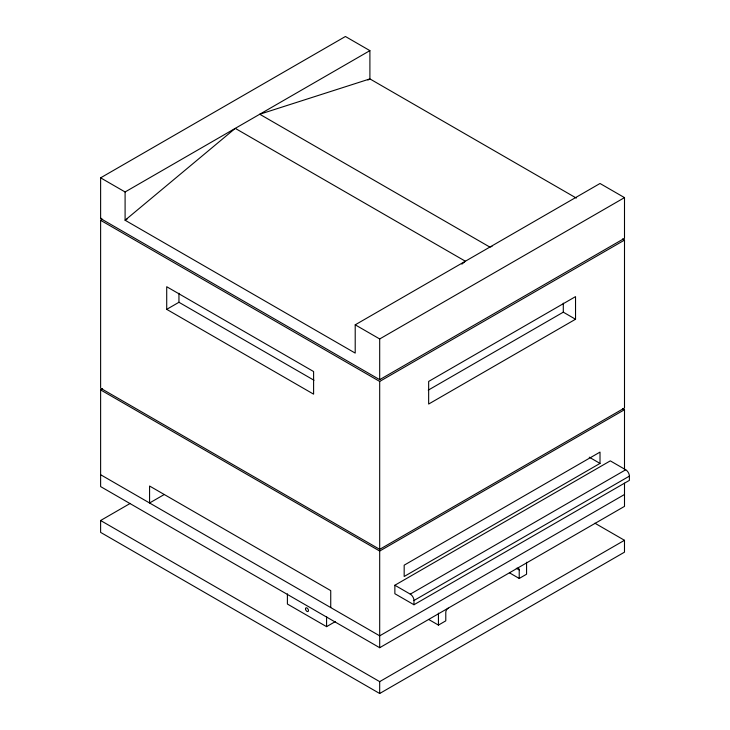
<?xml version="1.0" encoding="UTF-8"?>
<svg xmlns="http://www.w3.org/2000/svg" width="730" height="730" viewBox="0 0 730 730"><rect width="100%" height="100%" fill="white"/><g stroke="black" fill="none" stroke-linecap="round" stroke-linejoin="round"><path stroke-width="1.09" d="M461.88 264.141L465.375 261.221L235.261 128.37L125.095 220.241L355.209 353.092L355.209 324.823L600.014 183.486L624.497 197.62L624.497 238.327L379.691 379.664L100.621 218.544L100.621 177.837L345.418 36.5L369.9 50.635L369.9 78.904L576.317 198.076M100.621 177.837L125.095 191.972L369.9 50.635M100.621 218.544L101.105 218.261M622.526 238.956L624.497 240.097L624.497 408.006L379.691 549.343L100.621 388.214L100.621 220.305L102.592 219.173M127.075 219.1L125.095 220.241L125.095 191.972M367.929 80.044L369.9 78.904L259.743 114.236L489.857 247.087L492.011 246.393M166.714 309.347L313.599 394.154L313.599 371.543L166.714 286.735L166.714 309.347L178.95 302.284L314.01 380.257M624.497 483.196L624.497 506.374L379.691 647.711L100.621 486.591L100.621 389.911L102.592 388.771M355.209 324.823L379.691 338.957L624.497 197.62M594.904 523.209L624.488 540.291L624.488 552.163L379.682 693.5L100.612 532.38L100.612 520.508L130.223 503.408M164.268 494.502L149.577 502.988L149.577 486.025L330.736 590.616L330.736 607.57M100.621 220.305L379.691 381.434L624.497 240.097M428.245 390.149L563.295 312.175L575.532 319.247L575.532 296.626L428.656 381.434L428.656 404.046L575.532 319.247M100.621 389.911L379.691 551.04L624.497 409.703L624.497 469.627M600.014 463.413L404.174 576.481L404.174 565.175L600.014 452.098L600.014 463.413L589.247 457.19M394.866 585.241L610.298 460.867L625.72 469.773A5.192 3.002 60 0 1 629.388 476.133L629.388 480.367L413.965 604.741L394.866 593.718L394.866 585.241L410.296 594.147A5.192 3.002 60 0 1 413.965 600.507L413.965 604.741M287.401 593.855L287.401 604.038L326.575 626.65L335.38 621.558M410.296 594.147L625.72 469.773M413.965 600.507L629.388 476.133M624.497 494.502L379.691 635.839L100.621 474.719M428.647 619.442L438.438 625.09L445.784 620.847L445.784 612.37A3.458 1.998 -60 0 1 448.229 608.127M509.43 572.794L519.222 578.452L526.567 574.209L526.567 562.255M100.612 520.508L379.682 681.628L624.488 540.291M622.526 408.563L624.497 409.703M516.292 568.278L519.222 569.966L519.222 578.452M563.295 303.132L563.295 312.175M438.438 613.127L438.438 625.09M379.691 338.957L379.691 379.664M379.691 381.434L379.691 549.343M379.691 551.04L379.691 647.711M379.682 681.628L379.682 693.5M326.575 616.476L326.575 626.65M178.95 293.241L178.95 302.284M516.776 568.561A3.458 1.998 -60 0 1 519.222 569.966M305.514 608.838A2.08 1.195 60 0 0 307.722 611.585A2.08 1.195 60 0 0 307.722 608.647A2.08 1.195 60 0 0 305.514 608.838"/></g></svg>
